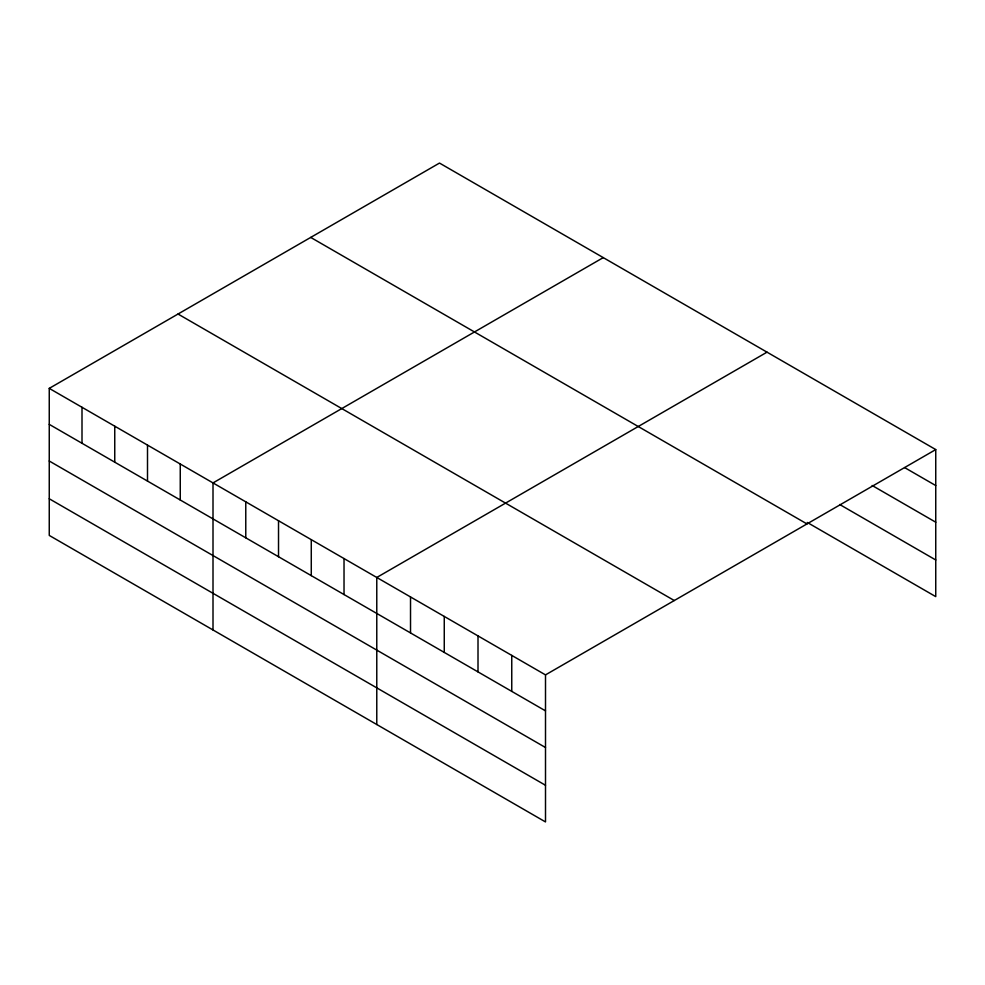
<?xml version="1.0" encoding="UTF-8"?>
<svg xmlns="http://www.w3.org/2000/svg" width="985" height="985" viewBox="0 0 985 985"><rect width="100%" height="100%" fill="white"/><g stroke="black" fill="none" stroke-linecap="round" stroke-linejoin="round"><path stroke-width="1.48" d="M545.505 747.516L545.505 674.885L49.25 388.373L49.25 535.421L545.505 821.933L545.505 747.516L49.25 461.017M49.25 388.373L439.495 163.067L935.75 449.579L935.75 596.627L807.257 522.444M603.263 257.614L213.006 482.921L213.006 629.969M767.019 352.162L376.775 577.469L376.775 724.517M545.505 674.885L935.75 449.579M904.599 467.579L935.75 485.556M872.156 485.494L935.75 522.21M839.712 504.517L935.75 559.972M310.718 237.422L806.961 523.921M178.026 314.03L674.282 600.53M49.25 424.363L545.505 710.862M49.25 498.767L545.505 785.279M511.757 655.407L511.757 691.384M478.008 635.916L478.008 671.905M444.26 616.438L444.26 652.415M410.523 596.959L410.523 632.936M344.024 558.557L344.024 594.546M311.272 539.657L311.272 575.634M278.521 520.745L278.521 556.722M245.77 501.833L245.77 537.81M180.255 464.009L180.255 499.998M147.504 445.109L147.504 481.086M114.752 426.197L114.752 462.174M82.001 407.285L82.001 443.275"/></g></svg>
